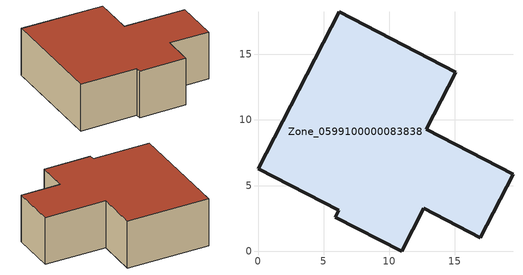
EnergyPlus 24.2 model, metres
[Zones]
Zone_0599100000083838
 floor ground (C_G): 6.16,3.1 0,6.28 6.18,18.23 15.06,13.64 12.81,9.28 19.43,5.86 16.93,1.03 12.64,3.25 10.96,0 5.9,2.59 z0.8
 wall outside (C_F): 15.06,13.64 6.18,18.23 0,6.28 6.16,3.1 5.9,2.59 10.96,0 12.64,3.25 16.93,1.03 19.43,5.86 12.81,9.28 15.06,13.64 z0.8:6.67
 roof outside (C_R): 16.93,1.03 19.43,5.86 12.81,9.28 15.06,13.64 6.18,18.23 0,6.28 6.16,3.1 5.9,2.59 10.96,0 12.64,3.25 z6.67
[BUILDING]
Pand.0599100000083838: North Axis=0; Terrain=City; Loads Convergence Tolerance Value=0.04; Temperature Convergence Tolerance Value=0.4; Solar Distribution=FullExterior; Maximum Number of Warmup Days=25; Minimum Number of Warmup Days=1
[Site:Location]
Rotterdam.The.Hague.AP_ZH_NLD Design_Conditions: Latitude=51.96; Longitude=4.45; Time Zone=1; Elevation=-4.5
[SITE:GROUNDTEMPERATURE:BUILDINGSURFACE]
18, 18, 18, 18, 18, 18, 18, 18, 18, 18, 18, 18
[MATERIAL] Thermal Absorptance=0.9; Solar Absorptance=0.7; Visible Absorptance=0.7
Name | Roughness | Thickness | Conductivity | Density | Specific Heat
G.D.1975-1991 | MediumSmooth | 0.15 | 0.288461 | 540 | 1210
F.D.1975-1991 | Rough | 0.3 | 0.230769 | 1920 | 840
R.D.1975-1991 | MediumRough | 0.2 | 0.153846 | 1500 | 1000
[CONSTRUCTION]
C_G: G.D.1975-1991
C_F: F.D.1975-1991
C_R: R.D.1975-1991
[ZONE]
Zone_0599100000083838: Type=1; Multiplier=1; Ceiling Height=Autocalculate; Volume=Autocalculate; Floor Area=autocalculate; Part of Total Floor Area=Yes
[ZONEINFILTRATION:DESIGNFLOWRATE]
Infil_Zone_0599100000083838: Zone or ZoneList or Space or SpaceList=Zone_0599100000083838; Schedule=AlwaysOn; Design Flow Rate Calculation Method=Flow/Area; Flow Rate per Floor Area=0.0042; Constant Term Coefficient=1; Temperature Term Coefficient=0; Velocity Term Coefficient=0; Velocity Squared Term Coefficient=0
[HVACTEMPLATE:ZONE:IDEALLOADSAIRSYSTEM]
Zone_0599100000083838: Maximum Heating Supply Air Temperature=50; Minimum Cooling Supply Air Temperature=13; Maximum Heating Supply Air Humidity Ratio=0.0156; Minimum Cooling Supply Air Humidity Ratio=0.0077; Heating Limit=NoLimit; Cooling Limit=NoLimit; Dehumidification Control Type=ConstantSensibleHeatRatio; Cooling Sensible Heat Ratio=0.7; Dehumidification Setpoint=60; Humidification Control Type=None; Humidification Setpoint=30; Outdoor Air Method=None; Outdoor Air Flow Rate per Person=0.00944; Outdoor Air Flow Rate per Zone Floor Area=0; Outdoor Air Flow Rate per Zone=0; Demand Controlled Ventilation Type=None; Outdoor Air Economizer Type=NoEconomizer; Heat Recovery Type=None; Sensible Heat Recovery Effectiveness=0.7; Latent Heat Recovery Effectiveness=0.65
[ZONECONTROL:THERMOSTAT]
ThermostatControl_Zone_0599100000083838: Zone or ZoneList=Zone_0599100000083838; Control Type Schedule=DualSetpointControlType; Control 1=Thermostat_Zone_0599100000083838; Temperature Difference Between Cutout And Setpoint=0
[THERMOSTATSETPOINT:DUALSETPOINT]
Thermostat_Zone_0599100000083838: Heating Setpoint Temperature Schedule=HeatingSetpoint_Zone_0599100000083838; Cooling Setpoint Temperature Schedule=CoolingSetpoint_Zone_0599100000083838
[SCHEDULE:COMPACT]
HeatingSetpoint_Zone_0599100000083838: Through: 12/31, For: AllDays, Until: 24:00, 21
CoolingSetpoint_Zone_0599100000083838: Through: 12/31, For: AllDays, Until: 24:00, 24
DualSetpointControlType: Through: 12/31, For: AllDays, Until: 24:00, 4
AlwaysOn: Through: 12/31, For: AllDays, Until: 24:00, 1
